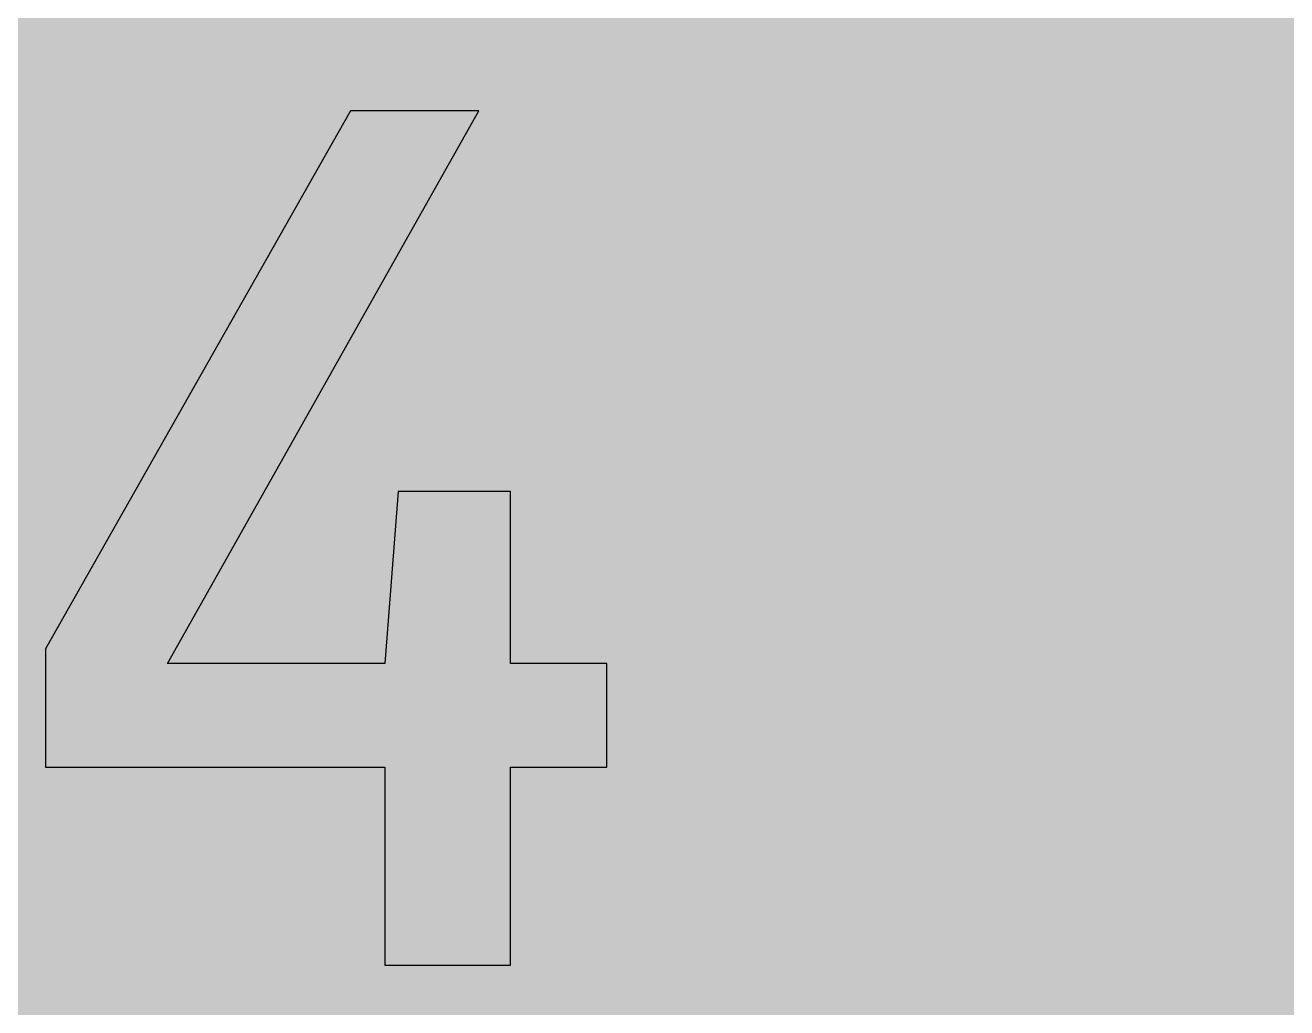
# Model space of a CAD drawing. Header units: millimetres. Extents: x 0 to 564, y 0 to 176.
# Drawn here: x 341.7 to 414.6, y 62.8 to 119.6 of the extents above; entities that cross this region are included whole.
import ezdxf

# ---------------------------------------------------------------- set-up
doc = ezdxf.new("R2010")
doc.units = ezdxf.units.MM

msp = doc.modelspace()

# ---------------------------------------------------------------- hatches: boundary and pattern name
for color, points in [(254, [(21.2189, 0.0536), (20.955, 0.0533), (20.6934, 0.0584), (20.4292, 0.066), (20.1676, 0.0787), (19.906, 0.094), (19.6469, 0.1118), (19.3853, 0.1321), (19.1262, 0.1549), (18.8671, 0.1829), (18.608, 0.2134), (18.349, 0.2464), (18.0924, 0.2845), (17.8359, 0.3251), (17.5793, 0.3683), (17.3253, 0.414), (17.0688, 0.4623), (16.8148, 0.5156), (16.5633, 0.5715), (16.3093, 0.6299), (16.0579, 0.6909), (15.809, 0.7544), (15.56, 0.823), (15.3111, 0.8941), (15.0622, 0.9677), (14.8158, 1.0439), (14.5694, 1.1227), (14.3256, 1.2065), (14.0818, 1.2903), (13.8379, 1.3792), (13.5966, 1.4707), (13.3579, 1.5646), (13.1191, 1.6637), (12.8803, 1.7628), (12.6441, 1.8669), (12.4079, 1.9736), (12.1742, 2.0803), (11.9405, 2.192), (11.7094, 2.3089), (11.4808, 2.4257), (11.2522, 2.5451), (11.0236, 2.6695), (10.7975, 2.794), (10.574, 2.9235), (10.3505, 3.0556), (10.1295, 3.1877), (9.9111, 3.3249), (9.6926, 3.4646), (9.4742, 3.6068), (9.2608, 3.7541), (9.0475, 3.9014), (8.8341, 4.0513), (8.6258, 4.2037), (8.4176, 4.3612), (8.2118, 4.5187), (8.0061, 4.6812), (7.8029, 4.8438), (7.6022, 5.0114), (7.4041, 5.1816), (7.206, 5.3518), (7.0129, 5.527), (6.8174, 5.7048), (6.6269, 5.8826), (6.4389, 6.0655), (6.2509, 6.2509), (6.0655, 6.4389), (5.8852, 6.6269), (5.7048, 6.8174), (5.527, 7.0104), (5.3518, 7.206), (5.1816, 7.4041), (5.0114, 7.6022), (4.8463, 7.8029), (4.6812, 8.0061), (4.5187, 8.2118), (4.3612, 8.4176), (4.2062, 8.6258), (4.0513, 8.8341), (3.9014, 9.0475), (3.7541, 9.2608), (3.6068, 9.4742), (3.4646, 9.6926), (3.3249, 9.9085), (3.1877, 10.1295), (3.0556, 10.3505), (2.9235, 10.574), (2.794, 10.7975), (2.6695, 11.0236), (2.5451, 11.2522), (2.4257, 11.4808), (2.3063, 11.7094), (2.192, 11.9405), (2.0803, 12.1742), (1.971, 12.4079), (1.8669, 12.6441), (1.7628, 12.8803), (1.6637, 13.1191), (1.5646, 13.3579), (1.4707, 13.5966), (1.3792, 13.8379), (1.2903, 14.0818), (1.2065, 14.3256), (1.1227, 14.5694), (1.0439, 14.8158), (0.9652, 15.0622), (0.8915, 15.3111), (0.823, 15.56), (0.7544, 15.809), (0.6883, 16.0604), (0.6274, 16.3093), (0.569, 16.5633), (0.5131, 16.8148), (0.4623, 17.0688), (0.4115, 17.3253), (0.3658, 17.5793), (0.3226, 17.8359), (0.2819, 18.0924), (0.2464, 18.3515), (0.2134, 18.608), (0.1829, 18.8671), (0.1549, 19.1262), (0.1295, 19.3878), (0.1092, 19.6469), (0.0914, 19.9085), (0.0762, 20.1701), (0.066, 20.4318), (0.0584, 20.6934), (0.0533, 20.955), (0.0508, 21.2192), (0.0522, 155.2758), (0.0533, 155.5369), (0.0584, 155.8011), (0.066, 156.0627), (0.0762, 156.3243), (0.0914, 156.5859), (0.1092, 156.845), (0.1295, 157.1066), (0.1549, 157.3657), (0.1829, 157.6248), (0.2134, 157.8839), (0.2464, 158.1429), (0.2819, 158.3995), (0.3226, 158.656), (0.3658, 158.9126), (0.4115, 159.1691), (0.4623, 159.4231), (0.5131, 159.6771), (0.569, 159.9286), (0.6274, 160.1826), (0.6883, 160.434), (0.7544, 160.6829), (0.823, 160.9344), (0.8915, 161.1833), (0.9652, 161.4297), (1.0439, 161.6761), (1.1227, 161.9225), (1.2065, 162.1663), (1.2903, 162.4101), (1.3792, 162.654), (1.4707, 162.8953), (1.5646, 163.134), (1.6637, 163.3728), (1.7628, 163.6116), (1.8669, 163.8478), (1.971, 164.084), (2.0803, 164.3177), (2.192, 164.5514), (2.3063, 164.7825), (2.4257, 165.0111), (2.5451, 165.2397), (2.6695, 165.4683), (2.794, 165.6944), (2.9235, 165.9179), (3.0556, 166.1414), (3.1877, 166.3624), (3.3249, 166.5834), (3.4646, 166.7993), (3.6068, 167.0177), (3.7541, 167.2311), (3.9014, 167.4444), (4.0513, 167.6578), (4.2062, 167.8661), (4.3612, 168.0743), (4.5187, 168.2801), (4.6812, 168.4858), (4.8463, 168.689), (5.0114, 168.8897), (5.1816, 169.0878), (5.3518, 169.2859), (5.527, 169.4815), (5.7048, 169.6745), (5.8852, 169.865), (6.0655, 170.053), (6.2509, 170.241), (6.4389, 170.4264), (6.6269, 170.6093), (6.8174, 170.7871), (7.0129, 170.9649), (7.206, 171.1401), (7.4041, 171.3103), (7.6022, 171.4805), (7.8029, 171.6481), (8.0061, 171.8107), (8.2118, 171.9732), (8.4176, 172.1307), (8.6258, 172.2882), (8.8341, 172.4406), (9.0475, 172.5905), (9.2608, 172.7378), (9.4742, 172.8851), (9.6926, 173.0273), (9.9111, 173.167), (10.1295, 173.3042), (10.3505, 173.4388), (10.574, 173.5684), (10.7975, 173.6979), (11.0236, 173.8249), (11.2522, 173.9468), (11.4808, 174.0662), (11.7094, 174.1856), (11.9405, 174.2999), (12.1742, 174.4116), (12.4079, 174.5209), (12.6441, 174.625), (12.8803, 174.7291), (13.1191, 174.8307), (13.3579, 174.9273), (13.5966, 175.0212), (13.8379, 175.1127), (14.0818, 175.2016), (14.3256, 175.2879), (14.5694, 175.3692), (14.8158, 175.4505), (15.0622, 175.5267), (15.3111, 175.6004), (15.56, 175.6715), (15.809, 175.7375), (16.0579, 175.8036), (16.3093, 175.8645), (16.5633, 175.9229), (16.8148, 175.9788), (17.0688, 176.0296), (17.3253, 176.0804), (17.5793, 176.1261), (17.8359, 176.1693), (18.0924, 176.21), (18.349, 176.2455), (18.608, 176.2785), (18.8671, 176.309), (19.1262, 176.337), (19.3853, 176.3624), (19.6469, 176.3827), (19.906, 176.4005), (20.1676, 176.4157), (20.4292, 176.4259), (20.6934, 176.4335), (20.955, 176.4386), (21.2166, 176.4411), (543.33, 176.4425), (543.5905, 176.4386), (543.8546, 176.4335), (544.1163, 176.4259), (544.3779, 176.4157), (544.6395, 176.4005), (544.9011, 176.3827), (545.1602, 176.3624), (545.4218, 176.337), (545.6809, 176.309), (545.94, 176.2785), (546.1965, 176.2455), (546.4556, 176.21), (546.7121, 176.1693), (546.9687, 176.1261), (547.2227, 176.0804), (547.4767, 176.0296), (547.7307, 175.9788), (547.9847, 175.9229), (548.2361, 175.8645), (548.4876, 175.8036), (548.7391, 175.7375), (548.988, 175.6715), (549.2369, 175.6004), (549.4858, 175.5267), (549.7322, 175.4505), (549.9786, 175.3692), (550.2224, 175.2879), (550.4663, 175.2016), (550.7076, 175.1127), (550.9489, 175.0212), (551.1902, 174.9273), (551.4289, 174.8307), (551.6677, 174.7291), (551.9039, 174.625), (552.1401, 174.5209), (552.3738, 174.4116), (552.6075, 174.2999), (552.8386, 174.1856), (553.0672, 174.0662), (553.2958, 173.9468), (553.5244, 173.8249), (553.7505, 173.6979), (553.974, 173.5684), (554.1975, 173.4388), (554.4185, 173.3042), (554.6369, 173.167), (554.8554, 173.0273), (555.0738, 172.8851), (555.2872, 172.7378), (555.5005, 172.5905), (555.7139, 172.4406), (555.9222, 172.2882), (556.1305, 172.1307), (556.3362, 171.9732), (556.5419, 171.8107), (556.7451, 171.6481), (556.9458, 171.4805), (557.1439, 171.3103), (557.342, 171.1401), (557.5376, 170.9649), (557.7307, 170.7871), (557.9212, 170.6093), (558.1091, 170.4264), (558.2971, 170.241), (558.4825, 170.053), (558.6628, 169.865), (558.8432, 169.6745), (559.021, 169.4815), (559.1962, 169.2859), (559.3664, 169.0878), (559.5366, 168.8897), (559.7017, 168.689), (559.8668, 168.4858), (560.0294, 168.2801), (560.1868, 168.0743), (560.3418, 167.8661), (560.4967, 167.6578), (560.6466, 167.4444), (560.7939, 167.2311), (560.9387, 167.0177), (561.0835, 166.7993), (561.2232, 166.5834), (561.3603, 166.3624), (561.4924, 166.1414), (561.6245, 165.9179), (561.754, 165.6944), (561.8785, 165.4683), (562.0029, 165.2397), (562.1223, 165.0111), (562.2392, 164.7825), (562.3535, 164.5514), (562.4652, 164.3177), (562.5744, 164.084), (562.6811, 163.8478), (562.7853, 163.6116), (562.8843, 163.3728), (562.9808, 163.134), (563.0774, 162.8953), (563.1688, 162.654), (563.2552, 162.4101), (563.3415, 162.1663), (563.4253, 161.9225), (563.5041, 161.6761), (563.5803, 161.4297), (563.6539, 161.1833), (563.7251, 160.9344), (563.7936, 160.6829), (563.8571, 160.434), (563.9181, 160.1826), (563.9765, 159.9286), (564.0324, 159.6771), (564.0857, 159.4231), (564.134, 159.1691), (564.1797, 158.9126), (564.2229, 158.656), (564.2635, 158.3995), (564.2991, 158.1429), (564.3347, 157.8839), (564.3651, 157.6248), (564.3931, 157.3657), (564.4159, 157.1066), (564.4363, 156.845), (564.454, 156.5859), (564.4693, 156.3243), (564.482, 156.0627), (564.4896, 155.8011), (564.4947, 155.5369), (564.4947, 155.2753), (564.4966, 21.2203), (564.4947, 20.955), (564.4896, 20.6934), (564.482, 20.4318), (564.4693, 20.1701), (564.454, 19.9085), (564.4363, 19.6469), (564.4159, 19.3878), (564.3931, 19.1262), (564.3651, 18.8671), (564.3347, 18.608), (564.2991, 18.3515), (564.2635, 18.0924), (564.2229, 17.8359), (564.1797, 17.5793), (564.134, 17.3253), (564.0857, 17.0688), (564.0324, 16.8148), (563.9765, 16.5633), (563.9181, 16.3093), (563.8571, 16.0604), (563.7936, 15.809), (563.7251, 15.56), (563.6539, 15.3111), (563.5803, 15.0622), (563.5041, 14.8158), (563.4253, 14.5694), (563.3415, 14.3256), (563.2552, 14.0818), (563.1688, 13.8379), (563.0774, 13.5966), (562.9808, 13.3579), (562.8843, 13.1191), (562.7853, 12.8803), (562.6811, 12.6441), (562.5744, 12.4079), (562.4652, 12.1742), (562.3535, 11.9405), (562.2392, 11.7094), (562.1223, 11.4808), (562.0029, 11.2522), (561.8785, 11.0236), (561.754, 10.7975), (561.6245, 10.574), (561.4924, 10.3505), (561.3603, 10.1295), (561.2232, 9.9085), (561.0835, 9.6926), (560.9387, 9.4742), (560.7939, 9.2608), (560.6466, 9.0475), (560.4967, 8.8341), (560.3418, 8.6258), (560.1868, 8.4176), (560.0294, 8.2118), (559.8668, 8.0061), (559.7017, 7.8029), (559.5366, 7.6022), (559.3664, 7.4041), (559.1962, 7.206), (559.021, 7.0104), (558.8432, 6.8174), (558.6628, 6.6269), (558.4825, 6.4389), (558.2971, 6.2509), (558.1091, 6.0655), (557.9212, 5.8826), (557.7307, 5.7048), (557.5376, 5.527), (557.342, 5.3518), (557.1439, 5.1816), (556.9458, 5.0114), (556.7451, 4.8438), (556.5419, 4.6812), (556.3362, 4.5187), (556.1305, 4.3612), (555.9222, 4.2037), (555.7139, 4.0513), (555.5005, 3.9014), (555.2872, 3.7541), (555.0738, 3.6068), (554.8554, 3.4646), (554.6369, 3.3249), (554.4185, 3.1877), (554.1975, 3.0556), (553.974, 2.9235), (553.7505, 2.794), (553.5244, 2.6695), (553.2958, 2.5451), (553.0672, 2.4257), (552.8386, 2.3089), (552.6075, 2.192), (552.3738, 2.0803), (552.1401, 1.9736), (551.9039, 1.8669), (551.6677, 1.7628), (551.4289, 1.6637), (551.1902, 1.5646), (550.9489, 1.4707), (550.7076, 1.3792), (550.4663, 1.2903), (550.2224, 1.2065), (549.9786, 1.1227), (549.7322, 1.0439), (549.4858, 0.9677), (549.2369, 0.8941), (548.988, 0.823), (548.7391, 0.7544), (548.4876, 0.6909), (548.2361, 0.6299), (547.9847, 0.5715), (547.7307, 0.5156), (547.4767, 0.4623), (547.2227, 0.414), (546.9687, 0.3683), (546.7121, 0.3251), (546.4556, 0.2845), (546.1965, 0.2464), (545.94, 0.2134), (545.6809, 0.1829), (545.4218, 0.1549), (545.1602, 0.1321), (544.9011, 0.1118), (544.6395, 0.094), (544.3779, 0.0787), (544.1163, 0.066), (543.8546, 0.0584), (543.5905, 0.0533), (543.3289, 0.0533)]), (59, [(375.3376, 76.7468), (375.3376, 82.744), (369.7633, 82.744), (369.7633, 92.692), (363.2729, 92.692), (362.4957, 82.744), (349.9376, 82.744), (367.9292, 114.705), (360.5209, 114.705), (342.882, 83.59), (342.882, 76.7468), (362.4957, 76.7468), (362.4957, 65.3175), (369.7633, 65.3175), (369.7633, 76.7468)])]:
    msp.add_hatch(color=color).paths.add_polyline_path(points)
h = msp.add_hatch(color=59)
edge = h.paths.add_edge_path()
edge.add_line((403.1368, 89.94), (403.1336, 89.2226))
edge.add_line((403.1336, 89.2226), (403.1285, 88.5241))
edge.add_line((403.1285, 88.5241), (403.1209, 87.8383))
edge.add_line((403.1209, 87.8383), (403.1107, 87.1728))
edge.add_line((403.1107, 87.1728), (403.0955, 86.52))
edge.add_line((403.0955, 86.52), (403.0777, 85.8825))
edge.add_line((403.0777, 85.8825), (403.0574, 85.2627))
edge.add_line((403.0574, 85.2627), (403.0345, 84.6582))
edge.add_line((403.0345, 84.6582), (403.0066, 84.0664))
edge.add_line((403.0066, 84.0664), (402.9761, 83.4923))
edge.add_line((402.9761, 83.4923), (402.9405, 82.931))
edge.add_line((402.9405, 82.931), (402.9024, 82.3849))
edge.add_line((402.9024, 82.3849), (402.8618, 81.854))
edge.add_line((402.8618, 81.854), (402.8186, 81.3359))
edge.add_line((402.8186, 81.3359), (402.7703, 80.833))
edge.add_line((402.7703, 80.833), (402.717, 80.3453))
edge.add_line((402.717, 80.3453), (402.6611, 79.8703))
edge.add_line((402.6611, 79.8703), (402.6027, 79.408))
edge.add_line((402.6027, 79.408), (402.5417, 78.961))
edge.add_line((402.5417, 78.961), (402.4757, 78.5266))
edge.add_line((402.4757, 78.5266), (402.4046, 78.105))
edge.add_line((402.4046, 78.105), (402.3309, 77.6986))
edge.add_line((402.3309, 77.6986), (402.2522, 77.3024))
edge.add_line((402.2522, 77.3024), (402.1709, 76.9214))
edge.add_line((402.1709, 76.9214), (402.0871, 76.5505))
edge.add_line((402.0871, 76.5505), (401.9982, 76.1949))
edge.add_line((401.9982, 76.1949), (401.9042, 75.8495))
edge.add_line((401.9042, 75.8495), (401.8077, 75.5167))
edge.add_line((401.8077, 75.5167), (401.7061, 75.1967))
edge.add_line((401.7061, 75.1967), (401.6019, 74.8868))
edge.add_line((401.6019, 74.8868), (401.4927, 74.5896))
edge.add_line((401.4927, 74.5896), (401.381, 74.3026))
edge.add_line((401.381, 74.3026), (401.2641, 74.0283))
edge.add_line((401.2641, 74.0283), (401.1422, 73.7641))
edge.add_line((401.1422, 73.7641), (401.0177, 73.5127))
edge.add_line((401.0177, 73.5127), (400.8882, 73.2714))
edge.add_line((400.8882, 73.2714), (400.7536, 73.0402))
edge.add_line((400.7536, 73.0402), (400.6164, 72.8193))
edge.add_line((400.6164, 72.8193), (400.4742, 72.6084))
edge.add_line((400.4742, 72.6084), (400.3269, 72.4103))
edge.add_line((400.3269, 72.4103), (400.177, 72.2198))
edge.add_line((400.177, 72.2198), (400.0221, 72.0395))
edge.add_line((400.0221, 72.0395), (399.862, 71.8693))
edge.add_line((399.862, 71.8693), (399.6995, 71.7093))
edge.add_line((399.6995, 71.7093), (399.5293, 71.5569))
edge.add_line((399.5293, 71.5569), (399.3566, 71.4146))
edge.add_line((399.3566, 71.4146), (399.1788, 71.2826))
edge.add_line((399.1788, 71.2826), (398.9984, 71.1581))
edge.add_line((398.9984, 71.1581), (398.8105, 71.0438))
edge.add_line((398.8105, 71.0438), (398.62, 70.9371))
edge.add_line((398.62, 70.9371), (398.4244, 70.8381))
edge.add_line((398.4244, 70.8381), (398.2237, 70.7466))
edge.add_line((398.2237, 70.7466), (398.018, 70.6653))
edge.add_line((398.018, 70.6653), (397.8097, 70.5917))
edge.add_line((397.8097, 70.5917), (397.5938, 70.5256))
edge.add_line((397.5938, 70.5256), (397.3754, 70.4672))
edge.add_line((397.3754, 70.4672), (397.1519, 70.4164))
edge.add_line((397.1519, 70.4164), (396.9233, 70.3732))
edge.add_line((396.9233, 70.3732), (396.6896, 70.3351))
edge.add_line((396.6896, 70.3351), (396.4508, 70.3072))
edge.add_line((396.4508, 70.3072), (396.207, 70.2843))
edge.add_line((396.207, 70.2843), (395.9581, 70.2666))
edge.add_line((395.9581, 70.2666), (395.7041, 70.2589))
edge.add_line((395.7041, 70.2589), (395.445, 70.2539))
edge.add_line((395.445, 70.2539), (395.1859, 70.2589))
edge.add_line((395.1859, 70.2589), (394.9319, 70.2716))
edge.add_line((394.9319, 70.2716), (394.683, 70.2894))
edge.add_line((394.683, 70.2894), (394.4391, 70.3174))
edge.add_line((394.4391, 70.3174), (394.2004, 70.3529))
edge.add_line((394.2004, 70.3529), (393.9667, 70.3961))
edge.add_line((393.9667, 70.3961), (393.7381, 70.4469))
edge.add_line((393.7381, 70.4469), (393.5146, 70.5079))
edge.add_line((393.5146, 70.5079), (393.2936, 70.5764))
edge.add_line((393.2936, 70.5764), (393.0802, 70.6526))
edge.add_line((393.0802, 70.6526), (392.8694, 70.739))
edge.add_line((392.8694, 70.739), (392.6637, 70.833))
edge.add_line((392.6637, 70.833), (392.4656, 70.9346))
edge.add_line((392.4656, 70.9346), (392.27, 71.0463))
edge.add_line((392.27, 71.0463), (392.0769, 71.1683))
edge.add_line((392.0769, 71.1683), (391.8915, 71.2978))
edge.add_line((391.8915, 71.2978), (391.7086, 71.435))
edge.add_line((391.7086, 71.435), (391.5308, 71.5823))
edge.add_line((391.5308, 71.5823), (391.3581, 71.7398))
edge.add_line((391.3581, 71.7398), (391.1905, 71.9074))
edge.add_line((391.1905, 71.9074), (391.0279, 72.0827))
edge.add_line((391.0279, 72.0827), (390.8679, 72.2681))
edge.add_line((390.8679, 72.2681), (390.713, 72.4637))
edge.add_line((390.713, 72.4637), (390.5606, 72.6694))
edge.add_line((390.5606, 72.6694), (390.4158, 72.8853))
edge.add_line((390.4158, 72.8853), (390.2735, 73.1088))
edge.add_line((390.2735, 73.1088), (390.1364, 73.345))
edge.add_line((390.1364, 73.345), (390.0018, 73.5889))
edge.add_line((390.0018, 73.5889), (389.8722, 73.8454))
edge.add_line((389.8722, 73.8454), (389.7478, 74.1096))
edge.add_line((389.7478, 74.1096), (389.6258, 74.3864))
edge.add_line((389.6258, 74.3864), (389.509, 74.6735))
edge.add_line((389.509, 74.6735), (389.3947, 74.9706))
edge.add_line((389.3947, 74.9706), (389.288, 75.278))
edge.add_line((389.288, 75.278), (389.1813, 75.5955))
edge.add_line((389.1813, 75.5955), (389.0823, 75.9257))
edge.add_line((389.0823, 75.9257), (388.9858, 76.266))
edge.add_line((388.9858, 76.266), (388.8918, 76.6191))
edge.add_line((388.8918, 76.6191), (388.8029, 76.9798))
edge.add_line((388.8029, 76.9798), (388.7165, 77.3557))
edge.add_line((388.7165, 77.3557), (388.6352, 77.7392))
edge.add_line((388.6352, 77.7392), (388.559, 78.1355))
edge.add_line((388.559, 78.1355), (388.4854, 78.5444))
edge.add_line((388.4854, 78.5444), (388.4143, 78.9635))
edge.add_line((388.4143, 78.9635), (388.3482, 79.3953))
edge.add_line((388.3482, 79.3953), (388.2847, 79.8398))
edge.add_line((388.2847, 79.8398), (388.2263, 80.2945))
edge.add_line((388.2263, 80.2945), (388.1704, 80.7618))
edge.add_line((388.1704, 80.7618), (388.1196, 81.2394))
edge.add_line((388.1196, 81.2394), (388.0714, 81.7321))
edge.add_line((388.0714, 81.7321), (388.0282, 82.235))
edge.add_line((388.0282, 82.235), (387.985, 82.7507))
edge.add_line((387.985, 82.7507), (387.9469, 83.279))
edge.add_line((387.9469, 83.279), (387.9139, 83.82))
edge.add_line((387.9139, 83.82), (387.8834, 84.3737))
edge.add_line((387.8834, 84.3737), (387.8555, 84.9401))
edge.add_line((387.8555, 84.9401), (387.8326, 85.5193))
edge.add_line((387.8326, 85.5193), (387.8097, 86.1111))
edge.add_line((387.8097, 86.1111), (387.792, 86.7156))
edge.add_line((387.792, 86.7156), (387.7793, 87.3328))
edge.add_line((387.7793, 87.3328), (387.7666, 87.9653))
edge.add_line((387.7666, 87.9653), (387.7589, 88.6104))
edge.add_line((387.7589, 88.6104), (387.7564, 89.2683))
edge.add_line((387.7564, 89.2683), (387.7539, 89.9389))
edge.add_line((387.7539, 89.9389), (387.7564, 90.6221))
edge.add_line((387.7564, 90.6221), (387.7615, 91.2927))
edge.add_line((387.7615, 91.2927), (387.7691, 91.948))
edge.add_line((387.7691, 91.948), (387.7793, 92.5906))
edge.add_line((387.7793, 92.5906), (387.7945, 93.2205))
edge.add_line((387.7945, 93.2205), (387.8148, 93.8352))
edge.add_line((387.8148, 93.8352), (387.8351, 94.4372))
edge.add_line((387.8351, 94.4372), (387.8605, 95.0239))
edge.add_line((387.8605, 95.0239), (387.891, 95.598))
edge.add_line((387.891, 95.598), (387.9215, 96.1619))
edge.add_line((387.9215, 96.1619), (387.9596, 96.708))
edge.add_line((387.9596, 96.708), (387.9977, 97.2439))
edge.add_line((387.9977, 97.2439), (388.0409, 97.7671))
edge.add_line((388.0409, 97.7671), (388.0866, 98.2751))
edge.add_line((388.0866, 98.2751), (388.1374, 98.773))
edge.add_line((388.1374, 98.773), (388.1907, 99.2581))
edge.add_line((388.1907, 99.2581), (388.2492, 99.7306))
edge.add_line((388.2492, 99.7306), (388.3101, 100.1903))
edge.add_line((388.3101, 100.1903), (388.3736, 100.6373))
edge.add_line((388.3736, 100.6373), (388.4422, 101.0717))
edge.add_line((388.4422, 101.0717), (388.5159, 101.4933))
edge.add_line((388.5159, 101.4933), (388.5921, 101.9048))
edge.add_line((388.5921, 101.9048), (388.6708, 102.3036))
edge.add_line((388.6708, 102.3036), (388.7546, 102.6922))
edge.add_line((388.7546, 102.6922), (388.841, 103.0681))
edge.add_line((388.841, 103.0681), (388.9324, 103.4313))
edge.add_line((388.9324, 103.4313), (389.0289, 103.7844))
edge.add_line((389.0289, 103.7844), (389.128, 104.1273))
edge.add_line((389.128, 104.1273), (389.2296, 104.4575))
edge.add_line((389.2296, 104.4575), (389.3363, 104.775))
edge.add_line((389.3363, 104.775), (389.448, 105.0849))
edge.add_line((389.448, 105.0849), (389.5623, 105.3821))
edge.add_line((389.5623, 105.3821), (389.6817, 105.6691))
edge.add_line((389.6817, 105.6691), (389.8036, 105.9434))
edge.add_line((389.8036, 105.9434), (389.9306, 106.2101))
edge.add_line((389.9306, 106.2101), (390.0602, 106.4641))
edge.add_line((390.0602, 106.4641), (390.1948, 106.7079))
edge.add_line((390.1948, 106.7079), (390.3345, 106.9416))
edge.add_line((390.3345, 106.9416), (390.4767, 107.1651))
edge.add_line((390.4767, 107.1651), (390.6241, 107.381))
edge.add_line((390.6241, 107.381), (390.7765, 107.5842))
edge.add_line((390.7765, 107.5842), (390.9314, 107.7773))
edge.add_line((390.9314, 107.7773), (391.0889, 107.9627))
edge.add_line((391.0889, 107.9627), (391.254, 108.1354))
edge.add_line((391.254, 108.1354), (391.4216, 108.3005))
edge.add_line((391.4216, 108.3005), (391.5943, 108.458))
edge.add_line((391.5943, 108.458), (391.7696, 108.6028))
edge.add_line((391.7696, 108.6028), (391.9525, 108.7399))
edge.add_line((391.9525, 108.7399), (392.1354, 108.8695))
edge.add_line((392.1354, 108.8695), (392.3259, 108.9889))
edge.add_line((392.3259, 108.9889), (392.5189, 109.0981))
edge.add_line((392.5189, 109.0981), (392.717, 109.1997))
edge.add_line((392.717, 109.1997), (392.9202, 109.2911))
edge.add_line((392.9202, 109.2911), (393.1285, 109.3749))
edge.add_line((393.1285, 109.3749), (393.3393, 109.4511))
edge.add_line((393.3393, 109.4511), (393.5552, 109.5172))
edge.add_line((393.5552, 109.5172), (393.7737, 109.5756))
edge.add_line((393.7737, 109.5756), (393.9997, 109.6264))
edge.add_line((393.9997, 109.6264), (394.2283, 109.6696))
edge.add_line((394.2283, 109.6696), (394.462, 109.7051))
edge.add_line((394.462, 109.7051), (394.7008, 109.7305))
edge.add_line((394.7008, 109.7305), (394.9446, 109.7509))
edge.add_line((394.9446, 109.7509), (395.1935, 109.761))
edge.add_line((395.1935, 109.761), (395.445, 109.7636))
edge.add_line((395.445, 109.7636), (395.6964, 109.761))
edge.add_line((395.6964, 109.761), (395.9454, 109.7509))
edge.add_line((395.9454, 109.7509), (396.1867, 109.7356))
edge.add_line((396.1867, 109.7356), (396.4254, 109.7128))
edge.add_line((396.4254, 109.7128), (396.6591, 109.6823))
edge.add_line((396.6591, 109.6823), (396.8902, 109.6442))
edge.add_line((396.8902, 109.6442), (397.1138, 109.5985))
edge.add_line((397.1138, 109.5985), (397.3347, 109.5477))
edge.add_line((397.3347, 109.5477), (397.5506, 109.4867))
edge.add_line((397.5506, 109.4867), (397.7615, 109.4181))
edge.add_line((397.7615, 109.4181), (397.9697, 109.3419))
edge.add_line((397.9697, 109.3419), (398.1704, 109.2581))
edge.add_line((398.1704, 109.2581), (398.3711, 109.1667))
edge.add_line((398.3711, 109.1667), (398.5641, 109.0676))
edge.add_line((398.5641, 109.0676), (398.7521, 108.9584))
edge.add_line((398.7521, 108.9584), (398.9375, 108.839))
edge.add_line((398.9375, 108.839), (399.1178, 108.7145))
edge.add_line((399.1178, 108.7145), (399.2956, 108.5774))
edge.add_line((399.2956, 108.5774), (399.4683, 108.4326))
edge.add_line((399.4683, 108.4326), (399.636, 108.2777))
edge.add_line((399.636, 108.2777), (399.7985, 108.1151))
edge.add_line((399.7985, 108.1151), (399.9586, 107.9424))
edge.add_line((399.9586, 107.9424), (400.1135, 107.7595))
edge.add_line((400.1135, 107.7595), (400.2659, 107.5665))
edge.add_line((400.2659, 107.5665), (400.4132, 107.3633))
edge.add_line((400.4132, 107.3633), (400.5555, 107.1499))
edge.add_line((400.5555, 107.1499), (400.6952, 106.9264))
edge.add_line((400.6952, 106.9264), (400.8298, 106.6927))
edge.add_line((400.8298, 106.6927), (400.9593, 106.4463))
edge.add_line((400.9593, 106.4463), (401.0863, 106.1898))
edge.add_line((401.0863, 106.1898), (401.2082, 105.9231))
edge.add_line((401.2082, 105.9231), (401.3276, 105.6462))
edge.add_line((401.3276, 105.6462), (401.4419, 105.3567))
edge.add_line((401.4419, 105.3567), (401.5537, 105.0569))
edge.add_line((401.5537, 105.0569), (401.6604, 104.7445))
edge.add_line((401.6604, 104.7445), (401.762, 104.4194))
edge.add_line((401.762, 104.4194), (401.861, 104.0841))
edge.add_line((401.861, 104.0841), (401.955, 103.7361))
edge.add_line((401.955, 103.7361), (402.0464, 103.3755))
edge.add_line((402.0464, 103.3755), (402.1353, 103.0021))
edge.add_line((402.1353, 103.0021), (402.2192, 102.616))
edge.add_line((402.2192, 102.616), (402.2979, 102.2198))
edge.add_line((402.2979, 102.2198), (402.3741, 101.8083))
edge.add_line((402.3741, 101.8083), (402.4452, 101.3841))
edge.add_line((402.4452, 101.3841), (402.5138, 100.9472))
edge.add_line((402.5138, 100.9472), (402.5798, 100.4976))
edge.add_line((402.5798, 100.4976), (402.6408, 100.0328))
edge.add_line((402.6408, 100.0328), (402.6967, 99.5553))
edge.add_line((402.6967, 99.5553), (402.7526, 99.0651))
edge.add_line((402.7526, 99.0651), (402.8008, 98.5596))
edge.add_line((402.8008, 98.5596), (402.8491, 98.0389))
edge.add_line((402.8491, 98.0389), (402.8923, 97.5055))
edge.add_line((402.8923, 97.5055), (402.9304, 96.9594))
edge.add_line((402.9304, 96.9594), (402.9659, 96.3955))
edge.add_line((402.9659, 96.3955), (402.9989, 95.819))
edge.add_line((402.9989, 95.819), (403.0269, 95.2271))
edge.add_line((403.0269, 95.2271), (403.0523, 94.6201))
edge.add_line((403.0523, 94.6201), (403.0751, 93.9978))
edge.add_line((403.0751, 93.9978), (403.0929, 93.3602))
edge.add_line((403.0929, 93.3602), (403.1082, 92.7075))
edge.add_line((403.1082, 92.7075), (403.1209, 92.0394))
edge.add_line((403.1209, 92.0394), (403.1285, 91.3562))
edge.add_line((403.1285, 91.3562), (403.1336, 90.6551))
edge.add_line((403.1336, 90.6551), (403.1361, 89.9389))
edge = h.paths.add_edge_path(flags=16)
edge.add_line((410.5451, 89.94), (410.5402, 90.739))
edge.add_line((410.5402, 90.739), (410.53, 91.5264))
edge.add_line((410.53, 91.5264), (410.5148, 92.3011))
edge.add_line((410.5148, 92.3011), (410.4919, 93.0631))
edge.add_line((410.4919, 93.0631), (410.464, 93.8098))
edge.add_line((410.464, 93.8098), (410.4284, 94.5439))
edge.add_line((410.4284, 94.5439), (410.3853, 95.2678))
edge.add_line((410.3853, 95.2678), (410.337, 95.9764))
edge.add_line((410.337, 95.9764), (410.2837, 96.6724))
edge.add_line((410.2837, 96.6724), (410.2202, 97.3557))
edge.add_line((410.2202, 97.3557), (410.1516, 98.0262))
edge.add_line((410.1516, 98.0262), (410.0754, 98.6815))
edge.add_line((410.0754, 98.6815), (409.9916, 99.3267))
edge.add_line((409.9916, 99.3267), (409.9027, 99.9566))
edge.add_line((409.9027, 99.9566), (409.8061, 100.5764))
edge.add_line((409.8061, 100.5764), (409.702, 101.1809))
edge.add_line((409.702, 101.1809), (409.5928, 101.7753))
edge.add_line((409.5928, 101.7753), (409.4734, 102.3544))
edge.add_line((409.4734, 102.3544), (409.3489, 102.9208))
edge.add_line((409.3489, 102.9208), (409.2169, 103.4745))
edge.add_line((409.2169, 103.4745), (409.0772, 104.0155))
edge.add_line((409.0772, 104.0155), (408.9298, 104.5439))
edge.add_line((408.9298, 104.5439), (408.7749, 105.0595))
edge.add_line((408.7749, 105.0595), (408.6123, 105.5624))
edge.add_line((408.6123, 105.5624), (408.4422, 106.0526))
edge.add_line((408.4422, 106.0526), (408.2669, 106.5301))
edge.add_line((408.2669, 106.5301), (408.0815, 106.995))
edge.add_line((408.0815, 106.995), (407.8884, 107.4471))
edge.add_line((407.8884, 107.4471), (407.6878, 107.8865))
edge.add_line((407.6878, 107.8865), (407.482, 108.3132))
edge.add_line((407.482, 108.3132), (407.2661, 108.7272))
edge.add_line((407.2661, 108.7272), (407.0426, 109.1311))
edge.add_line((407.0426, 109.1311), (406.8115, 109.5197))
edge.add_line((406.8115, 109.5197), (406.5702, 109.8956))
edge.add_line((406.5702, 109.8956), (406.3238, 110.2589))
edge.add_line((406.3238, 110.2589), (406.0698, 110.6094))
edge.add_line((406.0698, 110.6094), (405.8056, 110.9497))
edge.add_line((405.8056, 110.9497), (405.5339, 111.2749))
edge.add_line((405.5339, 111.2749), (405.2545, 111.5873))
edge.add_line((405.2545, 111.5873), (404.9649, 111.8895))
edge.add_line((404.9649, 111.8895), (404.6703, 112.1791))
edge.add_line((404.6703, 112.1791), (404.3655, 112.4534))
edge.add_line((404.3655, 112.4534), (404.0505, 112.7176))
edge.add_line((404.0505, 112.7176), (403.7305, 112.969))
edge.add_line((403.7305, 112.969), (403.4003, 113.2078))
edge.add_line((403.4003, 113.2078), (403.0599, 113.4339))
edge.add_line((403.0599, 113.4339), (402.7145, 113.6498))
edge.add_line((402.7145, 113.6498), (402.3589, 113.8504))
edge.add_line((402.3589, 113.8504), (401.9931, 114.0409))
edge.add_line((401.9931, 114.0409), (401.6197, 114.2162))
edge.add_line((401.6197, 114.2162), (401.2387, 114.3813))
edge.add_line((401.2387, 114.3813), (400.8476, 114.5337))
edge.add_line((400.8476, 114.5337), (400.4462, 114.6734))
edge.add_line((400.4462, 114.6734), (400.0373, 114.8029))
edge.add_line((400.0373, 114.8029), (399.6207, 114.9172))
edge.add_line((399.6207, 114.9172), (399.1915, 115.0214))
edge.add_line((399.1915, 115.0214), (398.7571, 115.1128))
edge.add_line((398.7571, 115.1128), (398.3101, 115.1915))
edge.add_line((398.3101, 115.1915), (397.858, 115.2576))
edge.add_line((397.858, 115.2576), (397.3932, 115.3135))
edge.add_line((397.3932, 115.3135), (396.9207, 115.3541))
edge.add_line((396.9207, 115.3541), (396.4381, 115.3846))
edge.add_line((396.4381, 115.3846), (395.9454, 115.4024))
edge.add_line((395.9454, 115.4024), (395.445, 115.41))
edge.add_line((395.445, 115.41), (394.9446, 115.4024))
edge.add_line((394.9446, 115.4024), (394.4518, 115.3846))
edge.add_line((394.4518, 115.3846), (393.9692, 115.3541))
edge.add_line((393.9692, 115.3541), (393.4968, 115.3135))
edge.add_line((393.4968, 115.3135), (393.032, 115.2576))
edge.add_line((393.032, 115.2576), (392.5773, 115.1915))
edge.add_line((392.5773, 115.1915), (392.1328, 115.1128))
edge.add_line((392.1328, 115.1128), (391.6959, 115.0214))
edge.add_line((391.6959, 115.0214), (391.2692, 114.9172))
edge.add_line((391.2692, 114.9172), (390.8527, 114.8029))
edge.add_line((390.8527, 114.8029), (390.4437, 114.6734))
edge.add_line((390.4437, 114.6734), (390.0424, 114.5337))
edge.add_line((390.0424, 114.5337), (389.6512, 114.3813))
edge.add_line((389.6512, 114.3813), (389.2702, 114.2162))
edge.add_line((389.2702, 114.2162), (388.8969, 114.0409))
edge.add_line((388.8969, 114.0409), (388.5311, 113.8504))
edge.add_line((388.5311, 113.8504), (388.1755, 113.6498))
edge.add_line((388.1755, 113.6498), (387.8275, 113.4339))
edge.add_line((387.8275, 113.4339), (387.4897, 113.2078))
edge.add_line((387.4897, 113.2078), (387.1595, 112.969))
edge.add_line((387.1595, 112.969), (386.8369, 112.7176))
edge.add_line((386.8369, 112.7176), (386.5245, 112.4534))
edge.add_line((386.5245, 112.4534), (386.2197, 112.1791))
edge.add_line((386.2197, 112.1791), (385.9225, 111.8895))
edge.add_line((385.9225, 111.8895), (385.6355, 111.5873))
edge.add_line((385.6355, 111.5873), (385.3561, 111.2749))
edge.add_line((385.3561, 111.2749), (385.0843, 110.9497))
edge.add_line((385.0843, 110.9497), (384.8202, 110.6094))
edge.add_line((384.8202, 110.6094), (384.5662, 110.2589))
edge.add_line((384.5662, 110.2589), (384.3172, 109.8956))
edge.add_line((384.3172, 109.8956), (384.0785, 109.5197))
edge.add_line((384.0785, 109.5197), (383.8473, 109.1311))
edge.add_line((383.8473, 109.1311), (383.6238, 108.7272))
edge.add_line((383.6238, 108.7272), (383.4079, 108.3132))
edge.add_line((383.4079, 108.3132), (383.1996, 107.8865))
edge.add_line((383.1996, 107.8865), (383.0015, 107.4471))
edge.add_line((383.0015, 107.4471), (382.8085, 106.995))
edge.add_line((382.8085, 106.995), (382.6231, 106.5301))
edge.add_line((382.6231, 106.5301), (382.4453, 106.0526))
edge.add_line((382.4453, 106.0526), (382.2776, 105.5624))
edge.add_line((382.2776, 105.5624), (382.1151, 105.0595))
edge.add_line((382.1151, 105.0595), (381.9601, 104.5439))
edge.add_line((381.9601, 104.5439), (381.8128, 104.0155))
edge.add_line((381.8128, 104.0155), (381.6731, 103.4745))
edge.add_line((381.6731, 103.4745), (381.541, 102.9208))
edge.add_line((381.541, 102.9208), (381.4166, 102.3544))
edge.add_line((381.4166, 102.3544), (381.2972, 101.7753))
edge.add_line((381.2972, 101.7753), (381.188, 101.1809))
edge.add_line((381.188, 101.1809), (381.0838, 100.5764))
edge.add_line((381.0838, 100.5764), (380.9873, 99.9566))
edge.add_line((380.9873, 99.9566), (380.8959, 99.3267))
edge.add_line((380.8959, 99.3267), (380.8146, 98.6815))
edge.add_line((380.8146, 98.6815), (380.7384, 98.0262))
edge.add_line((380.7384, 98.0262), (380.6698, 97.3557))
edge.add_line((380.6698, 97.3557), (380.6063, 96.6724))
edge.add_line((380.6063, 96.6724), (380.5504, 95.9764))
edge.add_line((380.5504, 95.9764), (380.5022, 95.2678))
edge.add_line((380.5022, 95.2678), (380.4615, 94.5439))
edge.add_line((380.4615, 94.5439), (380.426, 93.8098))
edge.add_line((380.426, 93.8098), (380.3955, 93.0631))
edge.add_line((380.3955, 93.0631), (380.3752, 92.3011))
edge.add_line((380.3752, 92.3011), (380.3574, 91.5264))
edge.add_line((380.3574, 91.5264), (380.3498, 90.739))
edge.add_line((380.3498, 90.739), (380.3447, 89.9389))
edge.add_line((380.3447, 89.9389), (380.3498, 89.1388))
edge.add_line((380.3498, 89.1388), (380.3574, 88.3514))
edge.add_line((380.3574, 88.3514), (380.3752, 87.5767))
edge.add_line((380.3752, 87.5767), (380.3955, 86.8172))
edge.add_line((380.3955, 86.8172), (380.426, 86.0704))
edge.add_line((380.426, 86.0704), (380.4615, 85.3364))
edge.add_line((380.4615, 85.3364), (380.5022, 84.615))
edge.add_line((380.5022, 84.615), (380.5504, 83.9089))
edge.add_line((380.5504, 83.9089), (380.6063, 83.2129))
edge.add_line((380.6063, 83.2129), (380.6698, 82.5322))
edge.add_line((380.6698, 82.5322), (380.7384, 81.8642))
edge.add_line((380.7384, 81.8642), (380.8146, 81.2089))
edge.add_line((380.8146, 81.2089), (380.8959, 80.5663))
edge.add_line((380.8959, 80.5663), (380.9873, 79.9389))
edge.add_line((380.9873, 79.9389), (381.0838, 79.3217))
edge.add_line((381.0838, 79.3217), (381.188, 78.7197))
edge.add_line((381.188, 78.7197), (381.2972, 78.1279))
edge.add_line((381.2972, 78.1279), (381.4166, 77.5513))
edge.add_line((381.4166, 77.5513), (381.541, 76.9874))
edge.add_line((381.541, 76.9874), (381.6731, 76.4362))
edge.add_line((381.6731, 76.4362), (381.8128, 75.8977))
edge.add_line((381.8128, 75.8977), (381.9601, 75.372))
edge.add_line((381.9601, 75.372), (382.1151, 74.8589))
edge.add_line((382.1151, 74.8589), (382.2776, 74.361))
edge.add_line((382.2776, 74.361), (382.4453, 73.8734))
edge.add_line((382.4453, 73.8734), (382.6231, 73.3984))
edge.add_line((382.6231, 73.3984), (382.8085, 72.9361))
edge.add_line((382.8085, 72.9361), (383.0015, 72.4891))
edge.add_line((383.0015, 72.4891), (383.1996, 72.0522))
edge.add_line((383.1996, 72.0522), (383.4079, 71.628))
edge.add_line((383.4079, 71.628), (383.6238, 71.2165))
edge.add_line((383.6238, 71.2165), (383.8473, 70.8203))
edge.add_line((383.8473, 70.8203), (384.0785, 70.4342))
edge.add_line((384.0785, 70.4342), (384.3172, 70.0608))
edge.add_line((384.3172, 70.0608), (384.5662, 69.7001))
edge.add_line((384.5662, 69.7001), (384.8202, 69.3522))
edge.add_line((384.8202, 69.3522), (385.0843, 69.0169))
edge.add_line((385.0843, 69.0169), (385.3561, 68.6943))
edge.add_line((385.3561, 68.6943), (385.6355, 68.3844))
edge.add_line((385.6355, 68.3844), (385.9225, 68.0847))
edge.add_line((385.9225, 68.0847), (386.2197, 67.8002))
edge.add_line((386.2197, 67.8002), (386.5245, 67.5259))
edge.add_line((386.5245, 67.5259), (386.8369, 67.2668))
edge.add_line((386.8369, 67.2668), (387.1595, 67.0179))
edge.add_line((387.1595, 67.0179), (387.4897, 66.7817))
edge.add_line((387.4897, 66.7817), (387.8275, 66.5582))
edge.add_line((387.8275, 66.5582), (388.1755, 66.3473))
edge.add_line((388.1755, 66.3473), (388.5311, 66.1467))
edge.add_line((388.5311, 66.1467), (388.8969, 65.9613))
edge.add_line((388.8969, 65.9613), (389.2702, 65.786))
edge.add_line((389.2702, 65.786), (389.6512, 65.6234))
edge.add_line((389.6512, 65.6234), (390.0424, 65.4736))
edge.add_line((390.0424, 65.4736), (390.4437, 65.3339))
edge.add_line((390.4437, 65.3339), (390.8527, 65.2094))
edge.add_line((390.8527, 65.2094), (391.2692, 65.0951))
edge.add_line((391.2692, 65.0951), (391.6959, 64.9935))
edge.add_line((391.6959, 64.9935), (392.1328, 64.9021))
edge.add_line((392.1328, 64.9021), (392.5773, 64.8259))
edge.add_line((392.5773, 64.8259), (393.032, 64.7598))
edge.add_line((393.032, 64.7598), (393.4968, 64.7065))
edge.add_line((393.4968, 64.7065), (393.9692, 64.6633))
edge.add_line((393.9692, 64.6633), (394.4518, 64.6354))
edge.add_line((394.4518, 64.6354), (394.9446, 64.6176))
edge.add_line((394.9446, 64.6176), (395.445, 64.61))
edge.add_line((395.445, 64.61), (395.9454, 64.6176))
edge.add_line((395.9454, 64.6176), (396.4381, 64.6354))
edge.add_line((396.4381, 64.6354), (396.9207, 64.6633))
edge.add_line((396.9207, 64.6633), (397.3932, 64.7065))
edge.add_line((397.3932, 64.7065), (397.858, 64.7598))
edge.add_line((397.858, 64.7598), (398.3101, 64.8259))
edge.add_line((398.3101, 64.8259), (398.7571, 64.9021))
edge.add_line((398.7571, 64.9021), (399.1915, 64.9935))
edge.add_line((399.1915, 64.9935), (399.6207, 65.0951))
edge.add_line((399.6207, 65.0951), (400.0373, 65.2094))
edge.add_line((400.0373, 65.2094), (400.4462, 65.3339))
edge.add_line((400.4462, 65.3339), (400.8476, 65.4736))
edge.add_line((400.8476, 65.4736), (401.2387, 65.6234))
edge.add_line((401.2387, 65.6234), (401.6197, 65.786))
edge.add_line((401.6197, 65.786), (401.9931, 65.9613))
edge.add_line((401.9931, 65.9613), (402.3589, 66.1467))
edge.add_line((402.3589, 66.1467), (402.7145, 66.3473))
edge.add_line((402.7145, 66.3473), (403.0599, 66.5582))
edge.add_line((403.0599, 66.5582), (403.4003, 66.7817))
edge.add_line((403.4003, 66.7817), (403.7305, 67.0179))
edge.add_line((403.7305, 67.0179), (404.0505, 67.2668))
edge.add_line((404.0505, 67.2668), (404.3655, 67.5259))
edge.add_line((404.3655, 67.5259), (404.6703, 67.8002))
edge.add_line((404.6703, 67.8002), (404.9649, 68.0847))
edge.add_line((404.9649, 68.0847), (405.2545, 68.3844))
edge.add_line((405.2545, 68.3844), (405.5339, 68.6943))
edge.add_line((405.5339, 68.6943), (405.8056, 69.0169))
edge.add_line((405.8056, 69.0169), (406.0698, 69.3522))
edge.add_line((406.0698, 69.3522), (406.3238, 69.7001))
edge.add_line((406.3238, 69.7001), (406.5702, 70.0608))
edge.add_line((406.5702, 70.0608), (406.8115, 70.4342))
edge.add_line((406.8115, 70.4342), (407.0426, 70.8203))
edge.add_line((407.0426, 70.8203), (407.2661, 71.2165))
edge.add_line((407.2661, 71.2165), (407.482, 71.628))
edge.add_line((407.482, 71.628), (407.6878, 72.0522))
edge.add_line((407.6878, 72.0522), (407.8884, 72.4891))
edge.add_line((407.8884, 72.4891), (408.0815, 72.9361))
edge.add_line((408.0815, 72.9361), (408.2669, 73.3984))
edge.add_line((408.2669, 73.3984), (408.4422, 73.8734))
edge.add_line((408.4422, 73.8734), (408.6123, 74.361))
edge.add_line((408.6123, 74.361), (408.7749, 74.8589))
edge.add_line((408.7749, 74.8589), (408.9298, 75.372))
edge.add_line((408.9298, 75.372), (409.0772, 75.8977))
edge.add_line((409.0772, 75.8977), (409.2169, 76.4362))
edge.add_line((409.2169, 76.4362), (409.3489, 76.9874))
edge.add_line((409.3489, 76.9874), (409.4734, 77.5513))
edge.add_line((409.4734, 77.5513), (409.5928, 78.1279))
edge.add_line((409.5928, 78.1279), (409.702, 78.7197))
edge.add_line((409.702, 78.7197), (409.8061, 79.3217))
edge.add_line((409.8061, 79.3217), (409.9027, 79.9389))
edge.add_line((409.9027, 79.9389), (409.9916, 80.5663))
edge.add_line((409.9916, 80.5663), (410.0754, 81.2089))
edge.add_line((410.0754, 81.2089), (410.1516, 81.8642))
edge.add_line((410.1516, 81.8642), (410.2202, 82.5322))
edge.add_line((410.2202, 82.5322), (410.2837, 83.2129))
edge.add_line((410.2837, 83.2129), (410.337, 83.9089))
edge.add_line((410.337, 83.9089), (410.3853, 84.615))
edge.add_line((410.3853, 84.615), (410.4284, 85.3364))
edge.add_line((410.4284, 85.3364), (410.464, 86.0704))
edge.add_line((410.464, 86.0704), (410.4919, 86.8172))
edge.add_line((410.4919, 86.8172), (410.5148, 87.5767))
edge.add_line((410.5148, 87.5767), (410.53, 88.3514))
edge.add_line((410.53, 88.3514), (410.5402, 89.1388))
edge.add_line((410.5402, 89.1388), (410.5427, 89.9389))

# ---------------------------------------------------------------- linework, layer by layer
at = {"color": 59}
msp.add_lwpolyline([(375.3376, 76.7468), (375.3376, 82.744), (369.7633, 82.744), (369.7633, 92.692), (363.2729, 92.692), (362.4957, 82.744), (349.9376, 82.744), (367.9292, 114.705), (360.5209, 114.705), (342.882, 83.59), (342.882, 76.7468), (362.4957, 76.7468), (362.4957, 65.3175), (369.7633, 65.3175), (369.7633, 76.7468), (375.3376, 76.7468)], dxfattribs=at)

doc.saveas('drawing.dxf')
